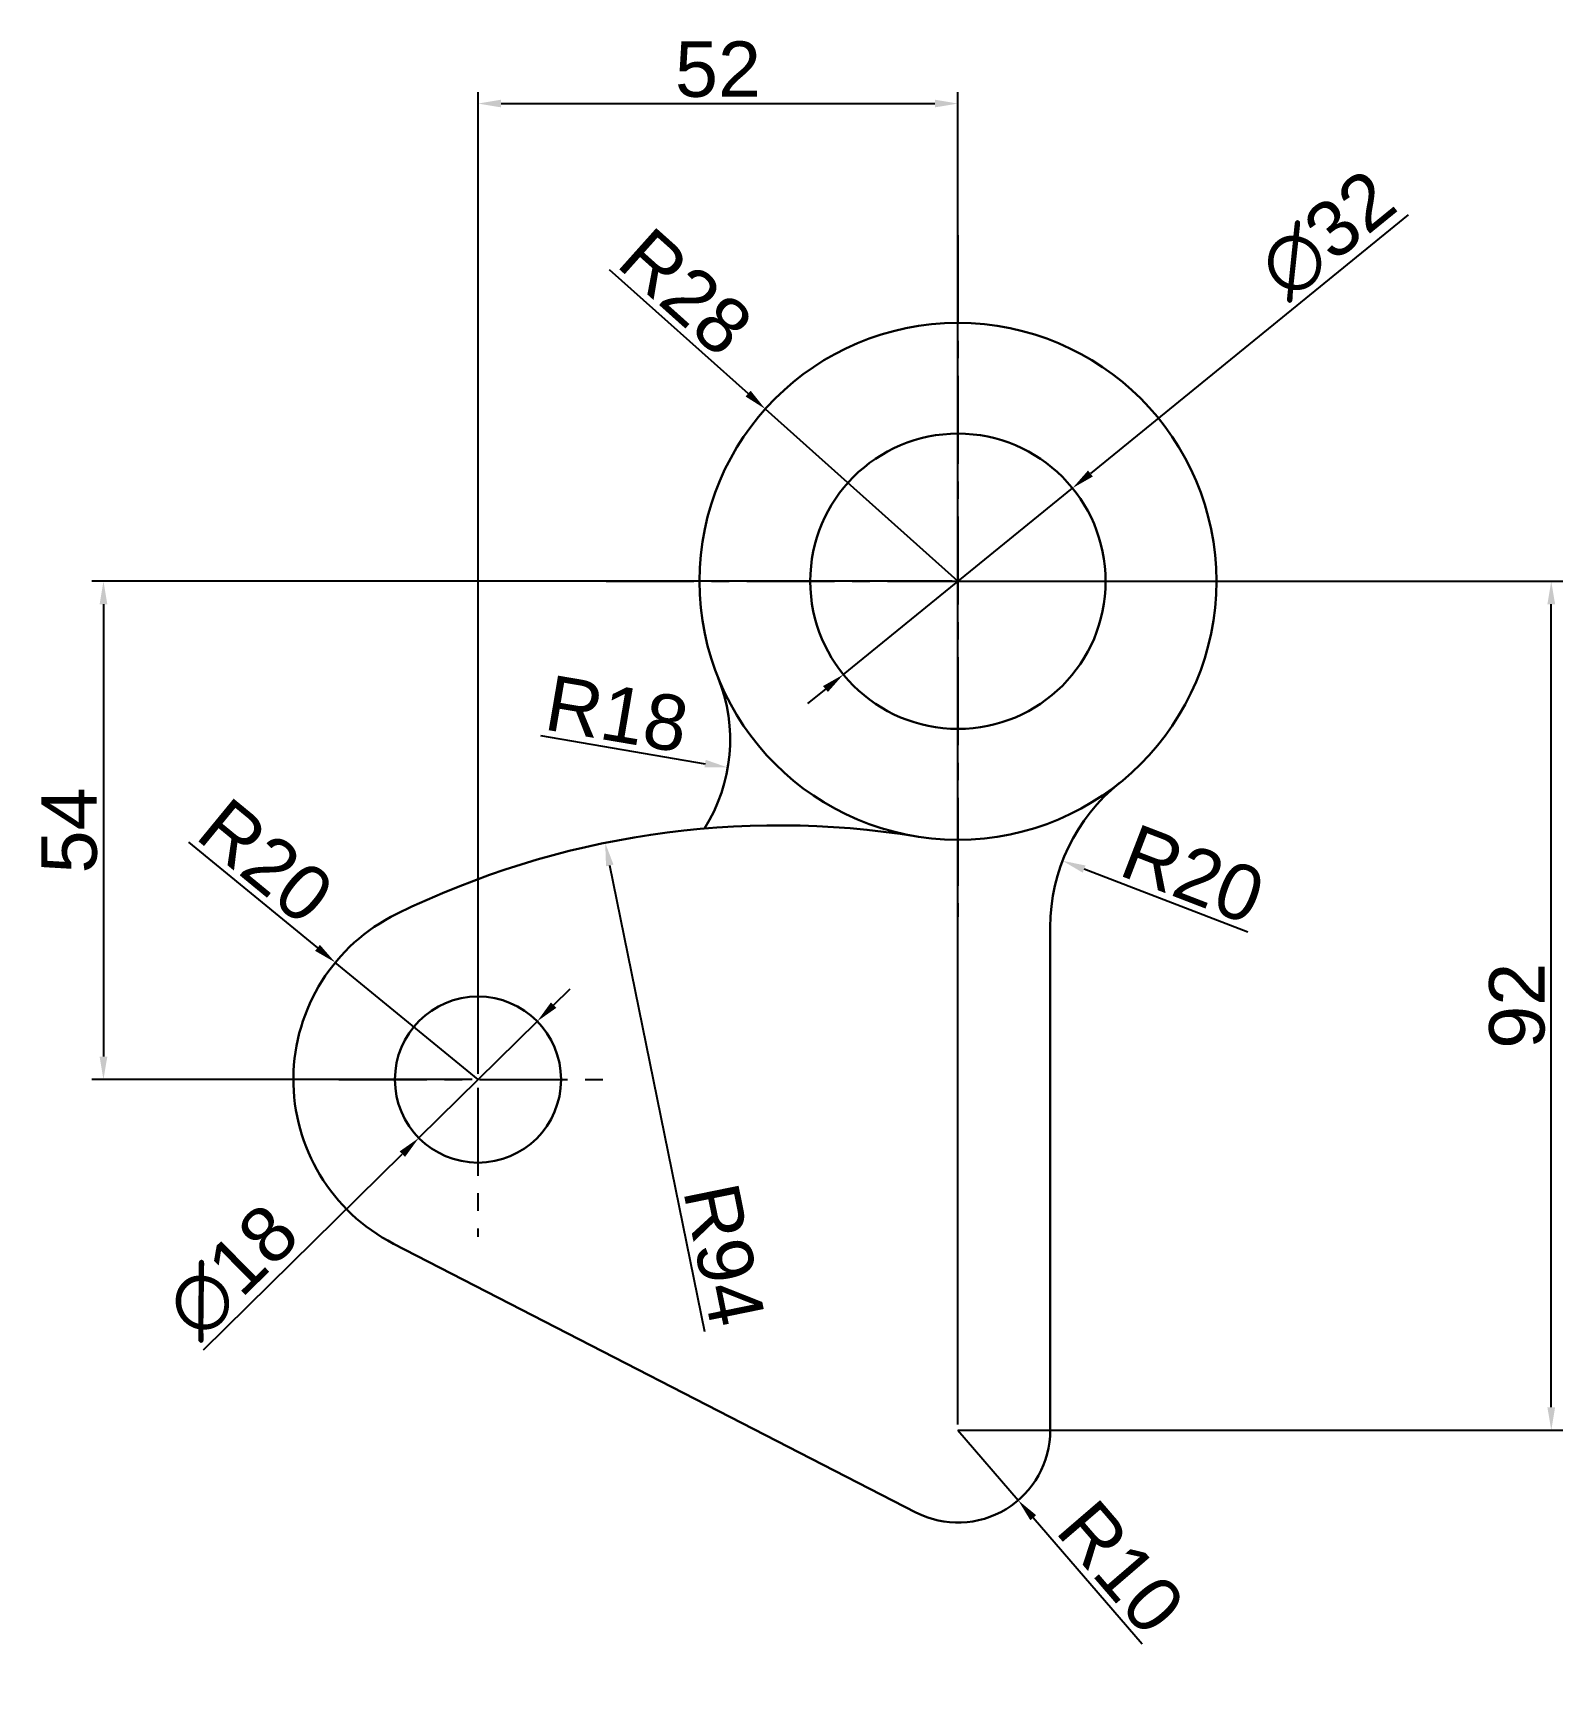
# Model space of a CAD drawing. Header units: millimetres. Extents: x 4628 to 4793, y 2152 to 2332.
import ezdxf

# ---------------------------------------------------------------- set-up
doc = ezdxf.new("R2010")
doc.units = ezdxf.units.MM
doc.header["$LTSCALE"] = 0.3
doc.linetypes.add('CENTER', pattern=[50.8, 31.75, -6.35, 6.35, -6.35])
doc.styles.get("Standard").update_dxf_attribs({"font": 'arial.ttf'})
doc.dimstyles.new('ISO-25', dxfattribs={"dimtxt": 6, "dimasz": 2.5, "dimexe": 1.25, "dimexo": 0.625, "dimtad": 1, "dimtxsty": 'Standard', "dimcen": 2.5, "dimadec": 0, "dimazin": 0, "dimtfac": 1, "dimtmove": 0, "dimatfit": 3, "dimfxl": 1, "dimarcsym": 0})

# ---------------------------------------------------------------- blocks, each defined once
blk = doc.blocks.new('*D1')
at = {"color": 0, "lineweight": -2, "transparency": 16777216}
for p, q in [((4728.4, 2272.74), (4793.31, 2272.74)), ((4792.06, 2183.24), (4792.06, 2270.24)), ((4728.4, 2180.74), (4793.31, 2180.74))]:
    blk.add_line(p, q, dxfattribs=at)
at = {"color": 0, "transparency": 16777216}
for points in [[(4791.64, 2270.24), (4792.48, 2270.24), (4792.06, 2272.74)], [(4791.64, 2183.24), (4792.48, 2183.24), (4792.06, 2180.74)]]:
    blk.add_solid(points, dxfattribs=at)
at = {"layer": 'Defpoints', "color": 0, "transparency": 16777216}
for p in [(4727.78, 2272.74), (4792.06, 2272.74), (4727.78, 2180.74)]:
    blk.add_point(p, dxfattribs=at)
at = {"color": 0, "transparency": 16777216, "insert": (4788.37, 2226.74), "char_height": 6, "attachment_point": 5, "rotation": 90}
blk.add_mtext('92', dxfattribs=at)
blk = doc.blocks.new('*D2')
at = {"color": 0, "lineweight": -2, "transparency": 16777216}
for p, q in [((4727.15, 2272.74), (4633.95, 2272.74)), ((4635.2, 2270.24), (4635.2, 2221.24)), ((4675.15, 2218.74), (4633.95, 2218.74))]:
    blk.add_line(p, q, dxfattribs=at)
at = {"color": 0, "transparency": 16777216}
for points in [[(4634.78, 2270.24), (4635.62, 2270.24), (4635.2, 2272.74)], [(4634.78, 2221.24), (4635.62, 2221.24), (4635.2, 2218.74)]]:
    blk.add_solid(points, dxfattribs=at)
at = {"layer": 'Defpoints', "color": 0, "transparency": 16777216}
for p in [(4727.78, 2272.74), (4635.2, 2218.74), (4675.78, 2218.74)]:
    blk.add_point(p, dxfattribs=at)
at = {"color": 0, "transparency": 16777216, "insert": (4631.52, 2245.74), "char_height": 6, "attachment_point": 5, "rotation": 90}
blk.add_mtext('54', dxfattribs=at)
blk = doc.blocks.new('*D3')
at = {"color": 0, "lineweight": -2, "transparency": 16777216}
for p, q in [((4675.78, 2219.36), (4675.78, 2325.75)), ((4727.78, 2181.36), (4727.78, 2325.75)), ((4678.28, 2324.5), (4725.28, 2324.5))]:
    blk.add_line(p, q, dxfattribs=at)
at = {"color": 0, "transparency": 16777216}
for points in [[(4678.28, 2324.92), (4678.28, 2324.09), (4675.78, 2324.5)], [(4725.28, 2324.92), (4725.28, 2324.09), (4727.78, 2324.5)]]:
    blk.add_solid(points, dxfattribs=at)
at = {"layer": 'Defpoints', "color": 0, "transparency": 16777216}
for p in [(4727.78, 2324.5), (4675.78, 2218.74), (4727.78, 2180.74)]:
    blk.add_point(p, dxfattribs=at)
at = {"color": 0, "transparency": 16777216, "insert": (4701.78, 2328.19), "char_height": 6, "attachment_point": 5}
blk.add_mtext('52', dxfattribs=at)
blk = doc.blocks.new('*D4')
at = {"color": 0, "lineweight": -2, "transparency": 16777216}
for p, q in [((4683.97, 2226.81), (4685.75, 2228.56)), ((4682.19, 2225.05), (4669.37, 2212.42)), ((4646.04, 2189.45), (4667.58, 2210.67))]:
    blk.add_line(p, q, dxfattribs=at)
at = {"color": 0, "transparency": 16777216}
for points in [[(4683.68, 2227.1), (4684.26, 2226.51), (4682.19, 2225.05)], [(4667.29, 2210.96), (4667.88, 2210.37), (4669.37, 2212.42)]]:
    blk.add_solid(points, dxfattribs=at)
at = {"layer": 'Defpoints', "color": 0, "transparency": 16777216}
for p in [(4682.19, 2225.05), (4669.37, 2212.42)]:
    blk.add_point(p, dxfattribs=at)
at = {"color": 0, "transparency": 16777216, "insert": (4649.17, 2197.94), "char_height": 6, "attachment_point": 5, "rotation": 44.565}
blk.add_mtext('∅18', dxfattribs=at)
blk = doc.blocks.new('*D5')
at = {"color": 0, "lineweight": -2, "transparency": 16777216}
blk.add_line((4700.37, 2191.4), (4690.06, 2241.94), dxfattribs=at)
at = {"color": 0, "transparency": 16777216}
blk.add_solid([(4690.46, 2242.03), (4689.65, 2241.86), (4689.56, 2244.39)], dxfattribs=at)
at = {"layer": 'Defpoints', "color": 0, "transparency": 16777216}
for p in [(4689.56, 2244.39), (4708.35, 2152.29)]:
    blk.add_point(p, dxfattribs=at)
at = {"color": 0, "transparency": 16777216, "insert": (4702.43, 2199.77), "char_height": 6, "attachment_point": 5, "rotation": 281.5365}
blk.add_mtext('R94', dxfattribs=at)
blk = doc.blocks.new('*D6')
at = {"color": 0, "lineweight": -2, "transparency": 16777216}
blk.add_line((4682.54, 2256.01), (4700.38, 2252.97), dxfattribs=at)
at = {"color": 0, "transparency": 16777216}
blk.add_solid([(4700.45, 2253.39), (4700.31, 2252.56), (4702.84, 2252.56)], dxfattribs=at)
at = {"layer": 'Defpoints', "color": 0, "transparency": 16777216}
for p in [(4685.1, 2255.58), (4702.84, 2252.56)]:
    blk.add_point(p, dxfattribs=at)
at = {"color": 0, "lineweight": 30, "transparency": 16777216, "insert": (4690.84, 2258.34), "char_height": 6, "attachment_point": 5, "rotation": 350.3388}
blk.add_mtext('R18', dxfattribs=at)
blk = doc.blocks.new('*D7')
at = {"color": 0, "lineweight": -2, "transparency": 16777216}
blk.add_line((4759.17, 2234.73), (4741.45, 2241.55), dxfattribs=at)
at = {"color": 0, "transparency": 16777216}
blk.add_solid([(4741.6, 2241.94), (4741.3, 2241.16), (4739.11, 2242.45)], dxfattribs=at)
at = {"layer": 'Defpoints', "color": 0, "transparency": 16777216}
for p in [(4739.11, 2242.45), (4757.78, 2235.27)]:
    blk.add_point(p, dxfattribs=at)
at = {"color": 0, "transparency": 16777216, "insert": (4753.23, 2240.97), "char_height": 6, "attachment_point": 5, "rotation": 338.9534}
blk.add_mtext('R20', dxfattribs=at)
blk = doc.blocks.new('*D8')
at = {"color": 0, "lineweight": -2, "transparency": 16777216}
for p, q in [((4727.78, 2180.74), (4734.3, 2173.16)), ((4747.73, 2157.58), (4735.94, 2171.27))]:
    blk.add_line(p, q, dxfattribs=at)
at = {"color": 0, "transparency": 16777216}
blk.add_solid([(4736.25, 2171.54), (4735.62, 2170.99), (4734.3, 2173.16)], dxfattribs=at)
at = {"layer": 'Defpoints', "color": 0, "transparency": 16777216}
for p in [(4727.78, 2180.74), (4734.3, 2173.16)]:
    blk.add_point(p, dxfattribs=at)
at = {"color": 0, "transparency": 16777216, "insert": (4745.44, 2165.88), "char_height": 6, "attachment_point": 5, "rotation": 310.7416}
blk.add_mtext('R10', dxfattribs=at)
blk = doc.blocks.new('*D9')
at = {"color": 0, "lineweight": -2, "transparency": 16777216}
for p, q in [((4644.43, 2244.48), (4658.39, 2233.02)), ((4675.78, 2218.74), (4660.32, 2231.43))]:
    blk.add_line(p, q, dxfattribs=at)
at = {"color": 0, "transparency": 16777216}
blk.add_solid([(4658.65, 2233.34), (4658.13, 2232.69), (4660.32, 2231.43)], dxfattribs=at)
at = {"layer": 'Defpoints', "color": 0, "transparency": 16777216}
for p in [(4660.32, 2231.43), (4675.78, 2218.74)]:
    blk.add_point(p, dxfattribs=at)
at = {"color": 0, "transparency": 16777216, "insert": (4652.78, 2242.39), "char_height": 6, "attachment_point": 5, "rotation": 320.6067}
blk.add_mtext('R20', dxfattribs=at)
blk = doc.blocks.new('*D10')
at = {"color": 0, "lineweight": -2, "transparency": 16777216}
for p, q in [((4776.57, 2312.44), (4742.13, 2284.41)), ((4715.37, 2262.64), (4740.19, 2282.83)), ((4713.43, 2261.06), (4711.49, 2259.48))]:
    blk.add_line(p, q, dxfattribs=at)
at = {"color": 0, "transparency": 16777216}
for points in [[(4741.87, 2284.74), (4742.39, 2284.09), (4740.19, 2282.83)], [(4713.16, 2261.38), (4713.69, 2260.74), (4715.37, 2262.64)]]:
    blk.add_solid(points, dxfattribs=at)
at = {"layer": 'Defpoints', "color": 0, "transparency": 16777216}
for p in [(4740.19, 2282.83), (4715.37, 2262.64)]:
    blk.add_point(p, dxfattribs=at)
at = {"color": 0, "transparency": 16777216, "insert": (4767.81, 2310.28), "char_height": 6, "attachment_point": 5, "rotation": 39.1328}
blk.add_mtext('∅32', dxfattribs=at)
blk = doc.blocks.new('*D11')
at = {"color": 0, "lineweight": -2, "transparency": 16777216}
for p, q in [((4690, 2306.52), (4705.05, 2293.07)), ((4727.78, 2272.74), (4706.91, 2291.4))]:
    blk.add_line(p, q, dxfattribs=at)
at = {"color": 0, "transparency": 16777216}
blk.add_solid([(4705.32, 2293.38), (4704.77, 2292.76), (4706.91, 2291.4)], dxfattribs=at)
at = {"layer": 'Defpoints', "color": 0, "transparency": 16777216}
for p in [(4706.91, 2291.4), (4727.78, 2272.74)]:
    blk.add_point(p, dxfattribs=at)
at = {"color": 0, "transparency": 16777216, "insert": (4698.28, 2304.07), "char_height": 6, "attachment_point": 5, "rotation": 318.1875}
blk.add_mtext('R28', dxfattribs=at)
blk = doc.blocks.new('*D19')
at = {"color": 0, "lineweight": -2, "transparency": 16777216}
for p, q in [((4728.4, 2272.74), (4793.31, 2272.74)), ((4792.06, 2183.24), (4792.06, 2270.24)), ((4728.4, 2180.74), (4793.31, 2180.74))]:
    blk.add_line(p, q, dxfattribs=at)
at = {"color": 0, "transparency": 16777216}
for points in [[(4791.64, 2270.24), (4792.48, 2270.24), (4792.06, 2272.74)], [(4791.64, 2183.24), (4792.48, 2183.24), (4792.06, 2180.74)]]:
    blk.add_solid(points, dxfattribs=at)
at = {"layer": 'Defpoints', "color": 0, "transparency": 16777216}
for p in [(4727.78, 2272.74), (4792.06, 2272.74), (4727.78, 2180.74)]:
    blk.add_point(p, dxfattribs=at)
at = {"color": 0, "transparency": 16777216, "insert": (4788.37, 2226.74), "char_height": 6, "attachment_point": 5, "rotation": 90}
blk.add_mtext('92', dxfattribs=at)
blk = doc.blocks.new('*D20')
at = {"color": 0, "lineweight": -2, "transparency": 16777216}
for p, q in [((4727.15, 2272.74), (4633.95, 2272.74)), ((4635.2, 2270.24), (4635.2, 2221.24)), ((4675.15, 2218.74), (4633.95, 2218.74))]:
    blk.add_line(p, q, dxfattribs=at)
at = {"color": 0, "transparency": 16777216}
for points in [[(4634.78, 2270.24), (4635.62, 2270.24), (4635.2, 2272.74)], [(4634.78, 2221.24), (4635.62, 2221.24), (4635.2, 2218.74)]]:
    blk.add_solid(points, dxfattribs=at)
at = {"layer": 'Defpoints', "color": 0, "transparency": 16777216}
for p in [(4727.78, 2272.74), (4635.2, 2218.74), (4675.78, 2218.74)]:
    blk.add_point(p, dxfattribs=at)
at = {"color": 0, "transparency": 16777216, "insert": (4631.52, 2245.74), "char_height": 6, "attachment_point": 5, "rotation": 90}
blk.add_mtext('54', dxfattribs=at)
blk = doc.blocks.new('*D14')
at = {"color": 0, "lineweight": -2, "transparency": 16777216}
for p, q in [((4675.78, 2219.36), (4675.78, 2325.75)), ((4727.78, 2181.36), (4727.78, 2325.75)), ((4678.28, 2324.5), (4725.28, 2324.5))]:
    blk.add_line(p, q, dxfattribs=at)
at = {"color": 0, "transparency": 16777216}
for points in [[(4678.28, 2324.92), (4678.28, 2324.09), (4675.78, 2324.5)], [(4725.28, 2324.92), (4725.28, 2324.09), (4727.78, 2324.5)]]:
    blk.add_solid(points, dxfattribs=at)
at = {"layer": 'Defpoints', "color": 0, "transparency": 16777216}
for p in [(4727.78, 2324.5), (4675.78, 2218.74), (4727.78, 2180.74)]:
    blk.add_point(p, dxfattribs=at)
at = {"color": 0, "transparency": 16777216, "insert": (4701.78, 2328.19), "char_height": 6, "attachment_point": 5}
blk.add_mtext('52', dxfattribs=at)
blk = doc.blocks.new('*D21')
at = {"color": 0, "lineweight": -2, "transparency": 16777216}
for p, q in [((4683.97, 2226.81), (4685.75, 2228.56)), ((4682.19, 2225.05), (4669.37, 2212.42)), ((4646.04, 2189.45), (4667.58, 2210.67))]:
    blk.add_line(p, q, dxfattribs=at)
at = {"color": 0, "transparency": 16777216}
for points in [[(4683.68, 2227.1), (4684.26, 2226.51), (4682.19, 2225.05)], [(4667.29, 2210.96), (4667.88, 2210.37), (4669.37, 2212.42)]]:
    blk.add_solid(points, dxfattribs=at)
at = {"layer": 'Defpoints', "color": 0, "transparency": 16777216}
for p in [(4682.19, 2225.05), (4669.37, 2212.42)]:
    blk.add_point(p, dxfattribs=at)
at = {"color": 0, "transparency": 16777216, "insert": (4649.17, 2197.94), "char_height": 6, "attachment_point": 5, "rotation": 44.565}
blk.add_mtext('∅18', dxfattribs=at)
blk = doc.blocks.new('*D15')
at = {"color": 0, "lineweight": -2, "transparency": 16777216}
blk.add_line((4700.37, 2191.4), (4690.06, 2241.94), dxfattribs=at)
at = {"color": 0, "transparency": 16777216}
blk.add_solid([(4690.46, 2242.03), (4689.65, 2241.86), (4689.56, 2244.39)], dxfattribs=at)
at = {"layer": 'Defpoints', "color": 0, "transparency": 16777216}
for p in [(4689.56, 2244.39), (4708.35, 2152.29)]:
    blk.add_point(p, dxfattribs=at)
at = {"color": 0, "transparency": 16777216, "insert": (4702.43, 2199.77), "char_height": 6, "attachment_point": 5, "rotation": 281.5365}
blk.add_mtext('R94', dxfattribs=at)
blk = doc.blocks.new('*D16')
at = {"color": 0, "lineweight": -2, "transparency": 16777216}
blk.add_line((4682.54, 2256.01), (4700.38, 2252.97), dxfattribs=at)
at = {"color": 0, "transparency": 16777216}
blk.add_solid([(4700.45, 2253.39), (4700.31, 2252.56), (4702.84, 2252.56)], dxfattribs=at)
at = {"layer": 'Defpoints', "color": 0, "transparency": 16777216}
for p in [(4685.1, 2255.58), (4702.84, 2252.56)]:
    blk.add_point(p, dxfattribs=at)
at = {"color": 0, "lineweight": 30, "transparency": 16777216, "insert": (4690.84, 2258.34), "char_height": 6, "attachment_point": 5, "rotation": 350.3388}
blk.add_mtext('R18', dxfattribs=at)
blk = doc.blocks.new('*D17')
at = {"color": 0, "lineweight": -2, "transparency": 16777216}
blk.add_line((4759.17, 2234.73), (4741.45, 2241.55), dxfattribs=at)
at = {"color": 0, "transparency": 16777216}
blk.add_solid([(4741.6, 2241.94), (4741.3, 2241.16), (4739.11, 2242.45)], dxfattribs=at)
at = {"layer": 'Defpoints', "color": 0, "transparency": 16777216}
for p in [(4739.11, 2242.45), (4757.78, 2235.27)]:
    blk.add_point(p, dxfattribs=at)
at = {"color": 0, "transparency": 16777216, "insert": (4753.23, 2240.97), "char_height": 6, "attachment_point": 5, "rotation": 338.9534}
blk.add_mtext('R20', dxfattribs=at)
blk = doc.blocks.new('*D18')
at = {"color": 0, "lineweight": -2, "transparency": 16777216}
for p, q in [((4727.78, 2180.74), (4734.3, 2173.16)), ((4747.73, 2157.58), (4735.94, 2171.27))]:
    blk.add_line(p, q, dxfattribs=at)
at = {"color": 0, "transparency": 16777216}
blk.add_solid([(4736.25, 2171.54), (4735.62, 2170.99), (4734.3, 2173.16)], dxfattribs=at)
at = {"layer": 'Defpoints', "color": 0, "transparency": 16777216}
for p in [(4727.78, 2180.74), (4734.3, 2173.16)]:
    blk.add_point(p, dxfattribs=at)
at = {"color": 0, "transparency": 16777216, "insert": (4745.44, 2165.88), "char_height": 6, "attachment_point": 5, "rotation": 310.7416}
blk.add_mtext('R10', dxfattribs=at)
blk = doc.blocks.new('*D12')
at = {"color": 0, "lineweight": -2, "transparency": 16777216}
for p, q in [((4644.43, 2244.48), (4658.39, 2233.02)), ((4675.78, 2218.74), (4660.32, 2231.43))]:
    blk.add_line(p, q, dxfattribs=at)
at = {"color": 0, "transparency": 16777216}
blk.add_solid([(4658.65, 2233.34), (4658.13, 2232.69), (4660.32, 2231.43)], dxfattribs=at)
at = {"layer": 'Defpoints', "color": 0, "transparency": 16777216}
for p in [(4660.32, 2231.43), (4675.78, 2218.74)]:
    blk.add_point(p, dxfattribs=at)
at = {"color": 0, "transparency": 16777216, "insert": (4652.78, 2242.39), "char_height": 6, "attachment_point": 5, "rotation": 320.6067}
blk.add_mtext('R20', dxfattribs=at)
blk = doc.blocks.new('*D22')
at = {"color": 0, "lineweight": -2, "transparency": 16777216}
for p, q in [((4776.57, 2312.44), (4742.13, 2284.41)), ((4715.37, 2262.64), (4740.19, 2282.83)), ((4713.43, 2261.06), (4711.49, 2259.48))]:
    blk.add_line(p, q, dxfattribs=at)
at = {"color": 0, "transparency": 16777216}
for points in [[(4741.87, 2284.74), (4742.39, 2284.09), (4740.19, 2282.83)], [(4713.16, 2261.38), (4713.69, 2260.74), (4715.37, 2262.64)]]:
    blk.add_solid(points, dxfattribs=at)
at = {"layer": 'Defpoints', "color": 0, "transparency": 16777216}
for p in [(4740.19, 2282.83), (4715.37, 2262.64)]:
    blk.add_point(p, dxfattribs=at)
at = {"color": 0, "transparency": 16777216, "insert": (4767.81, 2310.28), "char_height": 6, "attachment_point": 5, "rotation": 39.1328}
blk.add_mtext('∅32', dxfattribs=at)
blk = doc.blocks.new('*D13')
at = {"color": 0, "lineweight": -2, "transparency": 16777216}
for p, q in [((4690, 2306.52), (4705.05, 2293.07)), ((4727.78, 2272.74), (4706.91, 2291.4))]:
    blk.add_line(p, q, dxfattribs=at)
at = {"color": 0, "transparency": 16777216}
blk.add_solid([(4705.32, 2293.38), (4704.77, 2292.76), (4706.91, 2291.4)], dxfattribs=at)
at = {"layer": 'Defpoints', "color": 0, "transparency": 16777216}
for p in [(4706.91, 2291.4), (4727.78, 2272.74)]:
    blk.add_point(p, dxfattribs=at)
at = {"color": 0, "transparency": 16777216, "insert": (4698.28, 2304.07), "char_height": 6, "attachment_point": 5, "rotation": 318.1875}
blk.add_mtext('R28', dxfattribs=at)

msp = doc.modelspace()

# ---------------------------------------------------------------- linework, layer by layer
at = {"linetype": 'CENTER'}
for p, q in [((4727.778, 2310.231), (4727.778, 2236.367)), ((4727.778, 2310.231), (4727.778, 2236.367)), ((4689.654, 2272.737), (4768.866, 2272.737)), ((4689.654, 2272.737), (4768.866, 2272.737)), ((4675.778, 2233.093), (4675.778, 2201.72)), ((4675.778, 2233.093), (4675.778, 2201.72)), ((4660.719, 2218.737), (4691.155, 2218.737)), ((4660.719, 2218.737), (4691.155, 2218.737))]:
    msp.add_line(p, q, dxfattribs=at)
at = {"lineweight": 30}
for p, q in [((4737.778, 2180.737), (4737.778, 2235.267)), ((4737.778, 2180.737), (4737.778, 2235.267)), ((4666.628, 2200.953), (4723.203, 2171.845)), ((4666.628, 2200.953), (4723.203, 2171.845))]:
    msp.add_line(p, q, dxfattribs=at)
msp.add_line((4727.778, 2180.737), (4737.778, 2180.737))
msp.add_line((4727.778, 2180.737), (4737.778, 2180.737))
for centre, radius in [((4727.778, 2272.737), 28), ((4727.778, 2272.737), 28), ((4727.778, 2272.737), 16), ((4727.778, 2272.737), 16), ((4675.778, 2218.737), 9), ((4675.778, 2218.737), 9)]:
    msp.add_circle(centre, radius, dxfattribs=at)
for centre, radius, start, end in [((4685.099, 2255.576), 18, 327.66357, 21.90463), ((4685.099, 2255.576), 18, 327.66357, 21.90463), ((4757.778, 2235.267), 20, 128.68219, 180), ((4757.778, 2235.267), 20, 128.68219, 180), ((4708.354, 2152.293), 94, 80.83892, 116.11794), ((4708.354, 2152.293), 94, 80.83892, 116.11794), ((4675.778, 2218.737), 20, 116.11794, 242.77413), ((4675.778, 2218.737), 20, 116.11794, 242.77413), ((4727.778, 2180.737), 10, 242.77413, 0), ((4727.778, 2180.737), 10, 242.77413, 0)]:
    msp.add_arc(centre, radius, start, end, dxfattribs=at)

# ---------------------------------------------------------------- dimensions: what is measured, and where the dimension line sits
for picture in ['*D3', '*D14']:
    dim = msp.add_linear_dim(base=(4727.778, 2324.502), p1=(4675.778, 2218.737), p2=(4727.778, 2180.737), dimstyle='ISO-25')
    dim.commit()
    dim.dimension.update_dxf_attribs({"geometry": picture, "text_midpoint": (4701.778, 2328.191)})
for p1, p2, picture, middle in [((4715.367, 2262.639), (4740.189, 2282.835), '*D10', (4770.248, 2307.292)), ((4715.367, 2262.639), (4740.189, 2282.835), '*D22', (4770.248, 2307.292)), ((4682.19, 2225.052), (4669.366, 2212.421), '*D4', (4651.878, 2195.197)), ((4682.19, 2225.052), (4669.366, 2212.421), '*D21', (4651.878, 2195.197))]:
    dim = msp.add_diameter_dim_2p(p1=p1, p2=p2, dimstyle='ISO-25')
    dim.commit()
    dim.dimension.update_dxf_attribs({"geometry": picture, "text_midpoint": middle, "dimtype": 163})
for center, mpoint, picture, middle in [((4727.778, 2272.737), (4706.909, 2291.404), '*D11', (4695.818, 2301.325)), ((4727.778, 2272.737), (4706.909, 2291.404), '*D13', (4695.818, 2301.325)), ((4757.778, 2235.267), (4739.112, 2242.449), '*D7', (4751.907, 2237.526)), ((4757.778, 2235.267), (4739.112, 2242.449), '*D17', (4751.907, 2237.526)), ((4708.354, 2152.293), (4689.555, 2244.394), '*D5', (4698.815, 2199.027)), ((4708.354, 2152.293), (4689.555, 2244.394), '*D15', (4698.815, 2199.027))]:
    dim = msp.add_radius_dim(center=center, mpoint=mpoint, dimstyle='ISO-25')
    dim.commit()
    dim.dimension.update_dxf_attribs({"geometry": picture, "text_midpoint": middle, "dimtype": 164})
for base, p1, p2, picture, middle in [((4635.201, 2218.737), (4727.778, 2272.737), (4675.778, 2218.737), '*D2', (4631.525, 2245.737)), ((4635.201, 2218.737), (4727.778, 2272.737), (4675.778, 2218.737), '*D20', (4631.525, 2245.737)), ((4792.06, 2272.737), (4727.778, 2180.737), (4727.778, 2272.737), '*D1', (4788.371, 2226.737)), ((4792.06, 2272.737), (4727.778, 2180.737), (4727.778, 2272.737), '*D19', (4788.371, 2226.737))]:
    dim = msp.add_linear_dim(base=base, p1=p1, p2=p2, angle=90, dimstyle='ISO-25')
    dim.commit()
    dim.dimension.update_dxf_attribs({"geometry": picture, "text_midpoint": middle})
for picture in ['*D6', '*D16']:
    dim = msp.add_radius_dim(center=(4685.099, 2255.576), mpoint=(4702.844, 2252.555), dimstyle='ISO-25', dxfattribs=at)
    dim.commit()
    dim.dimension.update_dxf_attribs({"geometry": picture, "text_midpoint": (4690.226, 2254.703), "dimtype": 164})
for center, mpoint, picture, middle in [((4675.778, 2218.737), (4660.322, 2231.43), '*D9', (4652.784, 2242.393)), ((4675.778, 2218.737), (4660.322, 2231.43), '*D12', (4652.784, 2242.393)), ((4727.778, 2180.737), (4734.304, 2173.16), '*D8', (4745.442, 2165.882)), ((4727.778, 2180.737), (4734.304, 2173.16), '*D18', (4745.442, 2165.882))]:
    dim = msp.add_radius_dim(center=center, mpoint=mpoint, dimstyle='ISO-25')
    dim.commit()
    dim.dimension.update_dxf_attribs({"geometry": picture, "text_midpoint": middle})

doc.saveas('drawing.dxf')
